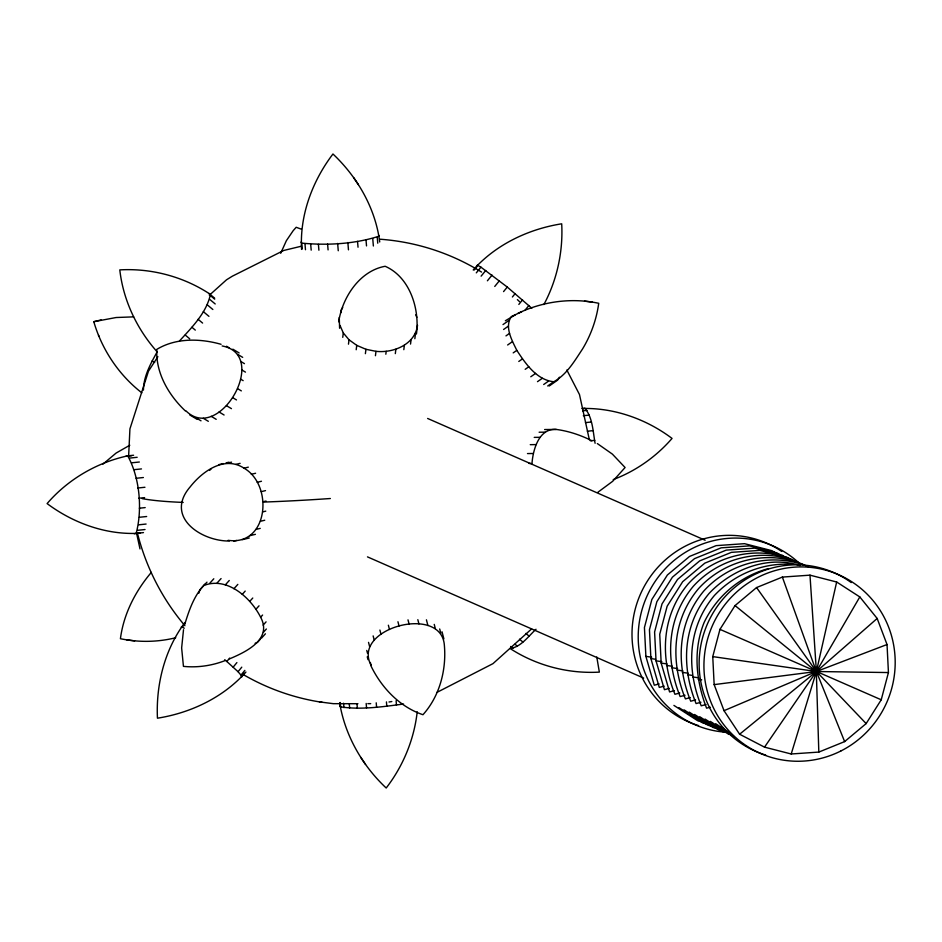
<?xml version="1.0" encoding="UTF-8"?>
<svg xmlns="http://www.w3.org/2000/svg" width="942" height="942" viewBox="0 0 942 942"><rect width="100%" height="100%" fill="white"/><g stroke="black" fill="none" stroke-linecap="round" stroke-linejoin="round"><path stroke-width="1.41" d="M143.443 390.094C143.584 376.341 150.567 363.753 157.079 352.014M228.117 540.331C268.623 546.219 273.627 485 244.037 468.186C224.479 455.327 202.389 471.341 190.19 486.861C164.379 516.652 200.74 541.214 229.365 541.038M128.618 456.317L129.925 428.893L148.471 371.183L157.891 356.665M301.593 249.418C299.568 215.247 312.403 181.017 332.95 153.993C357.442 177.108 375.458 208.37 379.72 241.976M134.282 533.82L136.178 533.372C142.525 509.01 139.84 477.983 127.735 455.846C96.661 462.593 67.859 479.466 47.1 503.581C73.535 523.352 106.941 535.339 140.123 533.207M836.661 582.003L816.431 671.375L791.209 753.989L764.527 747.147L739.611 734.23L724.021 710.68L714.154 684.622L712.753 656.609L719.959 629.362L735.043 605.576L756.556 587.561L782.366 577.081L809.979 575.162L836.661 582.003L859.811 596.934L877.167 618.47L887.034 644.528L888.436 672.553L881.229 699.788L866.145 723.586L844.633 741.601L818.822 752.081L791.209 753.989M517.97 313.345C542.886 301.405 571.641 297.495 598.723 303.289C596.522 319.42 590.952 335.069 582.521 348.999C574.573 360.963 566.613 374.81 553.731 381.757C536.587 379.92 525.554 363.624 516.817 350.353C512.036 340.403 504.229 327.098 511.365 316.547L521.774 311.731M185.833 410.736C219.239 444.153 270.236 354.91 222.147 345.95M417.212 711.775C414.139 739.399 403.176 766.023 386.196 788.007C362.27 765.587 345.007 735.396 339.673 702.944M338.72 321.834C342.276 297.519 359.608 270.884 385.148 266.28C409.829 277.019 419.861 308.929 416.435 333.986M340.863 312.744L341.228 309.824L342.723 307.539M339.603 328.263L339.261 317.454M342.747 337.342L343.3 332.962L339.98 325.343M348.469 344.171L349.023 339.791L343.3 332.962M356.194 349.741L356.747 345.361L349.023 339.791M365.39 353.674L365.943 349.294L356.747 345.361M375.434 355.711L375.988 351.331C393.332 353.274 415.139 344.501 417.542 325.226M385.831 354.227L386.196 351.307M395.322 353.627L395.875 349.247M403.812 349.67L404.365 345.29M410.535 344.077L411.089 339.697M414.845 338.696L415.575 332.856M591.882 440.75C580.696 435.133 568.685 431.071 556.239 429.434C538.906 428.139 533.019 449.687 531.995 463.417L529.051 463.464M179.439 341.039C191.603 327.592 205.933 313.556 210.196 295.399L209.042 293.492C182.772 276.442 151.05 268.105 119.799 269.883C123.202 300.039 136.72 328.676 156.725 351.354M183.513 629.715L181.641 647.943L183.443 666.371C197.526 667.807 211.926 665.723 225.103 660.589M881.229 699.788L816.302 671.387L818.822 752.081M184.95 623.757C189.271 609.639 194.358 594.955 204.909 584.205M370.336 662.485L371.077 665.323C351.225 628.149 441.468 604.069 444.365 645.258C446.532 669.844 439.69 696.15 422.958 714.719C399.455 706.818 381.216 687.389 370.701 665.37M198.821 593.201L199.987 589.668L206.969 582.156M229.495 658.87C245.944 651.97 272.591 639.335 260.628 617.234C250.784 597.664 227.128 576.48 204.014 585.429M280.692 253.292L286.356 240.716L293.174 230.684L296.188 227.281L301.299 229.153M543.875 304.572C557.052 279.951 563.175 251.679 561.703 223.807C528.403 229.059 495.775 244.579 473.214 269.954M724.021 710.68L816.49 671.434L859.811 596.934M184.95 622.497C164.603 649.58 155.889 684.587 157.444 718.193C190.743 712.941 223.372 697.421 245.933 672.046M559.418 377.212L557.652 380.085L549.233 385.996M764.527 747.147L816.314 671.634L739.611 734.23M151.332 572.383C135.365 591.187 123.602 614.066 120.423 638.711C138.615 642.491 157.667 642.232 175.718 637.746M181.229 627.054L182.23 627.089L185.021 623.675M474.215 270.001L477.935 265.444L480.95 267.175L507.279 287.063L531.806 308.246M476.299 272.85L480.95 267.175M481.115 276.147L485.766 270.46M487.403 280.787L492.054 275.099M494.75 286.45L499.39 280.763M503.558 291.608L507.279 287.063M512.389 296.989L515.18 293.586M244.002 673.141L241.211 676.556L242.212 676.591L238.055 671.717L226.834 661.508L229.624 658.093M518.83 304.419L522.539 299.862M233.18 667.136L236.901 662.579M525.165 310.036L528.886 305.491M238.055 671.717L241.776 667.16M241.128 674.943L244.849 670.386M209.866 583.133L213.799 578.777M217.131 582.945L221.076 578.576M225.338 584.852L229.271 580.496M233.899 588.75L237.831 584.381M242.259 594.355L245.203 591.081M249.818 601.302L252.774 598.029M256.083 609.097L259.038 605.824M260.628 617.234L262.594 615.044M263.124 625.135L266.08 621.861M263.419 632.27L266.374 628.997M260.416 639.123L257.46 642.397L255.117 643.304M261.487 638.158L265.42 633.789M596.781 656.998L599.347 672.117C568.097 673.895 536.375 665.558 510.105 648.508C521.103 647.048 528.25 636.262 536.022 629.268M209.607 470.411L211.385 468.61M102.949 464.135L116.113 453.055L129.784 445.248M209.348 295.246L226.527 279.798L232.38 276.171L283.73 250.466L301.016 246.298M531.618 628.903L492.96 663.651L437.029 692.346M888.436 672.553L816.514 671.516L877.167 618.47M505.359 320.763L515.286 314.887M503.004 324.59L509.021 320.374M503.593 329.488L508.409 326.109M505.972 335.894L509.575 333.362M507.632 344.996L512.436 341.628M513.202 352.885L516.817 350.353M518.783 361.469L522.386 358.937M525.189 369.323L528.792 366.791M530.782 376.776L535.586 373.397M537.493 381.663L542.309 378.295M543.687 384.513L548.491 381.145M547.714 385.973L553.731 381.757M597.864 492.266L612.665 481.303L625.088 467.515L612.382 454.115L597.346 443.576M300.981 242.106L301.675 243.118C327.31 245.556 354.722 244.084 379.226 236.124L378.531 235.111M768.413 568.591C740.082 576.233 716.78 596.015 704.145 622.427C692.829 650.192 696.032 680.713 706.571 708.172L710.221 707.207M816.514 671.469L887.034 644.528M613.218 479.596C635.85 471.035 656.209 456.693 672.046 438.419C646.377 419.084 614.184 407.639 581.944 408.487M659.153 683.927L654.278 685.223L645.882 656.386L644.434 627.537L651.852 599.489L667.395 574.985L689.532 556.439L716.12 545.642L744.545 543.675L772.028 550.717L779.175 555.333M664.157 686.129L659.294 687.424L650.898 658.588L649.45 629.739L656.868 601.691L672.4 577.187L694.548 558.63L721.136 547.844L749.561 545.877L777.032 552.919L780.612 555.227M669.303 688.39L664.428 689.685L656.032 660.837L654.596 631.988L662.002 603.94L677.545 579.436L699.694 560.89L726.282 550.104L754.695 548.138L782.178 555.179L786.947 558.253M674.437 690.639L669.574 691.934L661.178 663.097L659.73 634.249L667.148 606.201L682.679 581.697L704.828 563.139L731.416 552.353L759.841 550.387L787.312 557.428L790.891 559.736M679.806 692.994L674.931 694.289C659.93 657.092 661.472 615.679 688.049 584.052C714.06 555.321 756.685 544.888 792.681 559.784M685.022 695.278L680.148 696.574C665.146 659.376 666.689 617.964 693.265 586.336C719.276 557.605 761.89 547.172 797.898 562.068M690.286 697.598L685.411 698.893C670.41 661.684 671.952 620.272 698.528 588.644C724.539 559.913 767.153 549.48 803.161 564.388M695.585 699.918L690.721 701.213C675.72 664.016 677.251 622.603 703.827 590.975C729.838 562.244 772.464 551.812 808.46 566.707M700.942 702.273L696.067 703.568C681.066 666.371 682.609 624.958 709.185 593.33C731.899 569.321 767.659 555.156 800.076 565.541M706.076 704.522L701.201 705.817C686.2 668.62 687.742 627.207 714.319 595.58C734.23 574.337 762.325 562.668 791.468 564.27M133.67 316.865L116.09 317.525L93.8 321.705C101.913 349.635 118.845 374.987 141.842 392.838M93.8 321.705L101.159 319.915M218.933 464.618L223.219 463.582M226.068 462.887L228.918 462.204M227.281 463.17L231.555 462.145M235.841 464.394L240.116 463.358M244.037 468.186L248.323 467.15M251.326 474.285L255.6 473.261M257.19 482.292L261.464 481.256M261.24 491.653L265.514 490.617M263.207 501.733L266.056 501.038M262.936 511.836L265.785 511.141M260.463 521.279L264.737 520.243M255.953 529.428L260.228 528.391M249.712 535.704L255.412 534.326M233.828 541.144L236.678 540.461M242.165 539.707L249.289 537.988M582.968 408.628L584.864 408.18C592.777 417.753 592.918 431.507 595.097 443.282M389.022 702.002L391.825 701.543M339.921 705.876L340.615 706.889C361.457 709.997 382.805 706.724 403.553 704.039M714.154 684.622L816.243 671.528L735.043 605.576M127.735 455.846L133.576 455.245M125.839 456.293L131.68 455.692M129.855 458.059L137.155 457.294M582.603 410.842L586.984 410.394M132.045 462.769L139.345 462.016M583.333 415.716L589.186 415.104M134.176 469.669L141.477 468.916M585.465 422.617L591.305 422.004M136.084 478.289L143.384 477.523M587.372 431.224L593.213 430.624M137.65 488.027L144.95 487.273M590.399 440.821L594.779 440.361M138.757 498.236L144.597 497.623M139.345 508.209L145.186 507.597M139.357 517.276L146.658 516.51M138.804 524.812L146.104 524.046M137.72 530.299L145.021 529.534M136.178 533.372L143.478 532.607M544.629 429.54L556.239 429.434M539.13 432.225L545.018 432.154M534.22 437.382L540.107 437.312M530.252 444.671L536.139 444.589M527.485 453.573L533.372 453.491M357.925 703.709L333.28 703.674L319.397 701.884M367.863 703.662L370.701 703.65M476.935 265.409L477.935 265.444M592.341 302.099L584.523 301.146M126.805 639.901L134.624 640.854M712.753 656.609L816.231 671.493M645.882 656.386L651.723 657.222M650.898 658.588L655.561 659.259M656.032 660.837L661.873 661.684M661.178 663.097L667.018 663.933M666.536 665.452L672.376 666.288M671.752 667.737L677.592 668.573M677.015 670.045L682.856 670.892M682.326 672.376L688.166 673.212M687.672 674.731L692.346 675.402M692.806 676.98L698.646 677.816M698.175 679.335L701.672 679.841M365.943 349.294L375.988 351.331M701.872 721.819L697.751 720.771L673.907 705.405M711.01 725.081L702.767 722.973L678.923 707.607M714.778 726.988L707.901 725.222L684.057 709.856M718.534 728.884L713.047 727.483L689.203 712.117M722.526 730.886L718.405 729.826L694.56 714.472M221.076 344.301C200.175 338.39 175.954 337.742 156.819 349.364C155.607 372.938 168.642 395.122 185.315 410.889M719.959 629.362L816.502 671.564L866.145 723.586M427.621 418.46L705.158 540.249M367.474 556.875L643.669 678.075M152.086 360.998L154.653 362.435M182.23 627.089L184.243 628.232M232.839 349.176L239.127 352.944M226.551 346.244L229.059 347.751M237.655 354.345L242.683 357.359M240.681 361.398L244.449 363.659M241.694 369.865L245.462 372.125M240.634 379.155L243.154 380.662M237.572 388.634L241.34 390.895M232.721 397.665L236.489 399.938M226.41 405.637L231.438 408.651M219.062 411.995L224.09 415.01M211.185 416.317L216.213 419.331M203.307 418.295L208.335 421.31M195.983 417.801L201.011 420.815M189.695 414.88L197.231 419.402M715.708 723.739L730.015 732.958M710.35 721.395L734.195 736.762M705.04 719.064L728.884 734.43M699.776 716.756L723.621 732.122M209.042 293.492L214.658 298.202M210.196 295.399L214.694 299.179M209.583 299.262L215.212 303.972M207.24 304.796L212.857 309.506M203.319 311.637L208.947 316.347M198.103 319.303L202.601 323.071M191.933 327.286L195.312 330.112M185.233 335.046L189.731 338.814M525.871 633.424L529.251 636.262M519.489 639.182L522.869 642.02M515.062 644.257L517.311 646.141M510.705 646.471L512.954 648.355M224.738 659.706L226.834 661.508M756.556 587.561L816.302 671.387L782.366 577.081M358.384 184.667L353.603 177.543M360.762 757.333L365.543 764.457M566.837 370.029L579.483 394.533L589.362 439.796M415.716 314.793L416.835 317.336M816.443 671.622L844.633 741.601M98.474 335.14L98.828 336.082M442.033 631.788L443.882 638.888M439.69 628.962L440.797 633.224M434.238 624.381L435.345 628.644M426.42 619.801L427.892 625.476M417.836 619.671L418.943 623.934M407.992 619.848L409.111 624.11M397.948 621.744L399.055 626.006M388.363 625.217L389.47 629.48M379.897 630.057L381.004 634.307M373.138 635.897L374.245 640.16M368.534 642.373L369.641 646.624M366.768 650.439L367.51 653.277M367.262 656.809L368.004 659.659M136.602 533.36L140.005 548.927M377.259 237.349L377.754 243.201M372.749 238.691L373.373 246.003M366.026 240.057L366.52 245.909M357.536 241.364L358.031 247.216M396.111 700.742L396.476 705.134M347.857 242.518L348.469 249.83M386.432 701.896L386.797 706.288M337.648 243.436L338.26 250.749M376.223 702.814L376.588 707.207M327.604 244.06L328.087 249.913M366.179 703.438L366.544 707.831M318.408 244.355L318.902 250.207M356.983 703.733L357.348 708.125M310.695 244.284L311.19 250.136M349.27 703.662L349.647 708.054M304.984 243.872L305.479 249.724M343.559 703.25L343.936 707.63M301.675 243.118L302.17 248.971M340.25 702.496L340.615 706.889M809.979 575.162L816.384 671.363M698.564 725.599A97.544 95.26 -66.3 0 1 641.726 591.341A97.544 95.26 -66.3 0 1 781.719 551.435M724.987 732.146A97.544 95.26 -66.3 0 1 646.377 597.499A97.544 95.26 -66.3 0 1 798.31 562.339M765.705 755.06A97.544 95.26 -66.3 0 1 709.514 619.459A97.544 95.26 -66.3 0 1 851.238 582.568M379.814 239.197A233.981 228.506 -66.3 0 1 481.574 272.085M517.382 299.615A233.981 228.506 -66.3 0 1 519.489 301.628M322.246 702.332A233.981 228.506 -66.3 0 1 242.942 674.39M184.915 625.712A233.981 228.506 -66.3 0 1 137.32 532.701M330.359 498.518A233.981 24.457 -4.8 0 1 264.478 502.039M183.195 502.416A233.981 24.457 -4.8 0 1 142.148 498.612M840.817 751.009A97.544 95.26 -66.3 0 0 853.64 582.992A97.544 95.26 -66.3 0 0 704.216 658.246A97.544 95.26 -66.3 0 0 840.817 751.009"/></g></svg>
